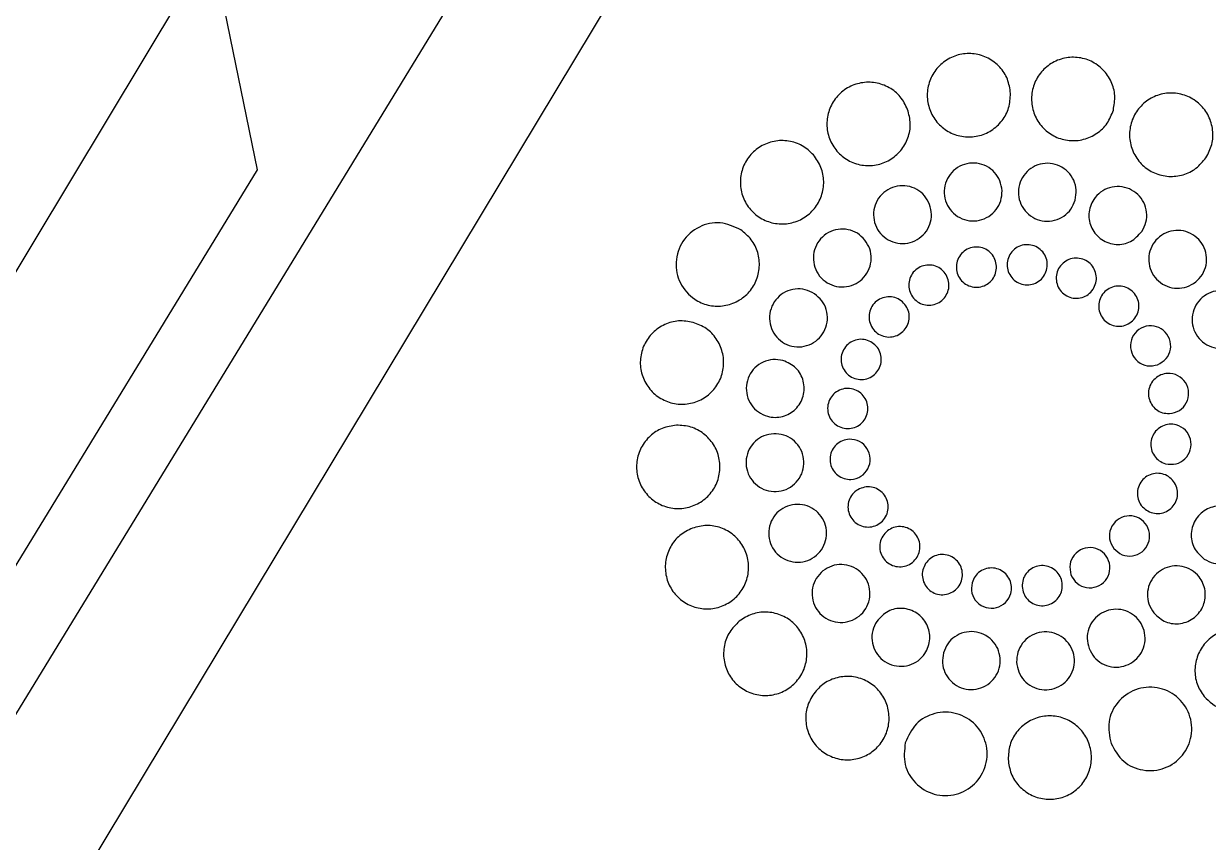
# Model space of a CAD drawing. Extents: x -494 to 784, y 11 to 1214.
# Drawn here: x 451.2 to 606.8, y 675.2 to 782.6 of the extents above; entities that cross this region are included whole.
import ezdxf

# ---------------------------------------------------------------- set-up
doc = ezdxf.new("R2010")
doc.units = 0
doc.layers.add('Layer_1', color=7, linetype='CONTINUOUS')

msp = doc.modelspace()

# ---------------------------------------------------------------- linework, layer by layer
at = {"layer": 'Layer_1', "color": 3}
for p, q in [((783.591218, 1209.841141), (315.452559, 432.331802)), ((7.729113, 15.183946), (475.867821, 792.693271))]:
    msp.add_line(p, q, dxfattribs=at)
at = {"layer": 'Layer_1', "color": 7}
for p, q in [((309.441664, 461.62117), (736.161772, 1159.948449)), ((475.867822, 792.693276), (481.878715, 763.403903)), ((580.792046, 773.450514), (580.792046, 773.450514)), ((567.278562, 771.360908), (567.278562, 771.360908)), ((594.289847, 771.261963), (594.289847, 771.261963)), ((555.072228, 765.197672), (555.072228, 765.197672)), ((606.450701, 765.009458), (606.450701, 765.009458)), ((481.878715, 763.403903), (55.158562, 65.076636)), ((579.676887, 760.681819), (579.676887, 760.681819)), ((589.283524, 759.462812), (589.283524, 759.462812)), ((570.163725, 758.872561), (570.163725, 758.872561)), ((545.367832, 755.56412), (545.367832, 755.56412)), ((598.043269, 755.334843), (598.043269, 755.334843)), ((561.675295, 754.212108), (561.675295, 754.212108)), ((578.948339, 750.765151), (578.948339, 750.765151)), ((585.526214, 750.256634), (585.526214, 750.256634)), ((572.535252, 749.216119), (572.535252, 749.216119)), ((605.098691, 748.701997), (605.098691, 748.701997)), ((555.042449, 747.156687), (555.042449, 747.156687)), ((591.624996, 747.74033), (591.624996, 747.74033)), ((566.914755, 745.76113), (566.914755, 745.76113)), ((596.647718, 743.462541), (596.647718, 743.462541)), ((539.115346, 743.403247), (539.115346, 743.403247)), ((562.636968, 740.73841), (562.636968, 740.73841)), ((550.914489, 738.396926), (550.914489, 738.396926)), ((600.102693, 737.842044), (600.102693, 737.842044)), ((560.120663, 734.639617), (560.120663, 734.639617)), ((601.651746, 731.428966), (601.651746, 731.428966)), ((536.926785, 729.905461), (536.926785, 729.905461)), ((549.695489, 728.790303), (549.695489, 728.790303)), ((559.612146, 728.061754), (559.612146, 728.061754)), ((601.143232, 724.851088), (601.143232, 724.851088)), ((561.161197, 721.648667), (561.161197, 721.648667)), ((551.504751, 719.277139), (551.504751, 719.277139)), ((598.626926, 718.752295), (598.626926, 718.752295)), ((539.016399, 716.391975), (539.016399, 716.391975)), ((564.616174, 716.028153), (564.616174, 716.028153)), ((594.34915, 713.729586), (594.34915, 713.729586)), ((606.221444, 712.334019), (606.221444, 712.334019)), ((556.165201, 710.788697), (556.165201, 710.788697)), ((569.638893, 711.750374), (569.638893, 711.750374)), ((575.737686, 709.234069), (575.737686, 709.234069)), ((588.728631, 710.274597), (588.728631, 710.274597)), ((582.315561, 708.725556), (582.315561, 708.725556)), ((599.58861, 705.278606), (599.58861, 705.278606)), ((545.179636, 704.185628), (545.179636, 704.185628)), ((563.220619, 704.15586), (563.220619, 704.15586)), ((571.980376, 700.027891), (571.980376, 700.027891)), ((591.100157, 700.618156), (591.100157, 700.618156)), ((581.587012, 698.808894), (581.587012, 698.808894)), ((554.813185, 694.481242), (554.813185, 694.481242)), ((606.191678, 694.293043), (606.191678, 694.293043)), ((566.974054, 688.228745), (566.974054, 688.228745)), ((593.985321, 688.129803), (593.985321, 688.129803)), ((580.471853, 686.0402), (580.471853, 686.0402))]:
    msp.add_line(p, q, dxfattribs=at)
for points, knots in [([(580.792046, 773.450514), (580.754671, 772.808668), (580.680456, 771.534163), (579.747728, 769.813407), (578.329244, 768.502385), (576.534148, 767.761489), (574.598687, 767.676904), (572.748354, 768.258483), (571.210705, 769.440313), (570.169315, 771.074793), (569.747922, 772.967852), (570.002559, 774.890455), (570.897387, 776.609554), (572.326072, 777.921022), (574.118613, 778.661806), (576.054074, 778.746391), (577.906961, 778.164924), (579.43441, 776.982648), (580.5137, 775.349824), (580.698819, 774.086652), (580.792046, 773.450514)], [0, 0, 0, 0, 1.909069, 3.790816, 5.699884, 7.608953, 9.4907, 11.399768, 13.308837, 15.190584, 17.099653, 19.008721, 20.890468, 22.799537, 24.708606, 26.590353, 28.499421, 30.40849, 32.290237, 34.199305, 34.199305, 34.199305, 34.199305]), ([(594.289847, 771.261963), (594.05596, 770.663082), (593.591533, 769.473889), (592.172714, 768.125582), (590.418527, 767.317061), (588.482341, 767.167143), (586.61547, 767.684787), (585.035416, 768.809686), (583.938231, 770.408833), (583.452892, 772.285123), (583.637111, 774.215746), (584.473402, 775.965563), (585.855665, 777.324006), (587.61969, 778.129799), (589.553413, 778.2804), (591.420284, 777.762756), (593.002801, 776.637174), (594.090148, 775.040755), (594.612043, 773.154328), (594.397761, 771.895775), (594.289847, 771.261963)], [0, 0, 0, 0, 1.909069, 3.790815, 5.699884, 7.608952, 9.490699, 11.399768, 13.308836, 15.190583, 17.099651, 19.00872, 20.890467, 22.799535, 24.708604, 26.59035, 28.499419, 30.408487, 32.290234, 34.199303, 34.199303, 34.199303, 34.199303]), ([(567.278562, 771.360908), (567.441358, 770.738927), (567.764619, 769.503866), (567.409285, 767.579102), (566.465355, 765.89391), (564.987066, 764.634562), (563.172472, 763.956026), (561.232983, 763.937356), (559.405387, 764.586183), (557.909884, 765.818859), (556.924127, 767.489047), (556.572185, 769.396238), (556.891987, 771.307716), (557.84548, 772.996484), (559.321373, 774.254937), (561.135967, 774.933472), (563.077851, 774.953038), (564.895885, 774.300634), (566.42692, 773.081245), (566.993321, 771.937102), (567.278562, 771.360908)], [0, 0, 0, 0, 1.909069, 3.790815, 5.699884, 7.608952, 9.490699, 11.399768, 13.308836, 15.190583, 17.099651, 19.00872, 20.890467, 22.799535, 24.708604, 26.59035, 28.499419, 30.408487, 32.290234, 34.199303, 34.199303, 34.199303, 34.199303]), ([(606.450701, 765.009458), (606.043197, 764.512163), (605.23402, 763.524689), (603.467992, 762.680812), (601.549815, 762.453936), (599.662064, 762.90967), (598.046525, 763.978874), (596.891418, 765.53698), (596.342096, 767.396908), (596.460318, 769.331345), (597.232115, 771.11055), (598.568198, 772.516296), (600.302591, 773.38111), (602.229283, 773.60235), (604.114901, 773.148027), (605.73044, 772.078823), (606.887679, 770.519307), (607.428487, 768.665013), (607.3419, 766.70964), (606.749192, 765.578902), (606.450701, 765.009458)], [0, 0, 0, 0, 1.909069, 3.790816, 5.699884, 7.608953, 9.4907, 11.399768, 13.308837, 15.190584, 17.099653, 19.008721, 20.890468, 22.799537, 24.708606, 26.590353, 28.499421, 30.40849, 32.290237, 34.199305, 34.199305, 34.199305, 34.199305]), ([(555.072228, 765.197672), (555.419259, 764.656439), (556.108353, 763.58172), (556.365195, 761.641356), (555.988217, 759.746953), (554.971441, 758.092425), (553.455339, 756.886358), (551.616545, 756.269267), (549.677898, 756.321581), (547.874672, 757.031789), (546.421046, 758.315617), (545.496975, 760.020707), (545.210445, 761.937454), (545.595413, 763.838214), (546.610188, 765.49115), (548.12629, 766.697216), (549.967085, 767.315899), (551.897742, 767.25723), (553.730655, 766.570638), (554.622894, 765.657521), (555.072228, 765.197672)], [0, 0, 0, 0, 1.909069, 3.790815, 5.699884, 7.608952, 9.490699, 11.399768, 13.308836, 15.190583, 17.099651, 19.00872, 20.890467, 22.799535, 24.708604, 26.59035, 28.499419, 30.408487, 32.290234, 34.199303, 34.199303, 34.199303, 34.199303]), ([(579.676887, 760.681819), (579.650932, 760.236093), (579.599394, 759.35102), (578.951666, 758.156051), (577.966608, 757.245619), (576.720014, 756.731108), (575.375944, 756.672368), (574.09099, 757.076242), (573.023178, 757.896958), (572.299991, 759.032014), (572.007356, 760.346637), (572.184188, 761.681778), (572.805597, 762.875597), (573.797738, 763.786339), (575.042559, 764.300772), (576.386629, 764.359512), (577.673356, 763.955715), (578.734085, 763.13469), (579.483591, 762.000785), (579.612146, 761.123582), (579.676887, 760.681819)], [0, 0, 0, 0, 1.325742, 2.632511, 3.958253, 5.283995, 6.590764, 7.916506, 9.242248, 10.549016, 11.874759, 13.200501, 14.507269, 15.833011, 17.158753, 18.465522, 19.791264, 21.117006, 22.423775, 23.749517, 23.749517, 23.749517, 23.749517]), ([(589.283524, 759.462812), (589.121102, 759.046922), (588.798583, 758.221093), (587.813292, 757.284769), (586.595107, 756.723296), (585.250533, 756.619186), (583.954094, 756.978662), (582.856835, 757.759841), (582.094901, 758.87036), (581.75786, 760.17334), (581.885789, 761.51405), (582.466547, 762.729201), (583.426452, 763.672564), (584.65147, 764.232142), (585.994333, 764.336726), (587.290771, 763.977251), (588.389742, 763.195597), (589.144844, 762.086973), (589.507271, 760.776954), (589.358463, 759.902959), (589.283524, 759.462812)], [0, 0, 0, 0, 1.325742, 2.632511, 3.958253, 5.283995, 6.590764, 7.916506, 9.242248, 10.549016, 11.874759, 13.200501, 14.507269, 15.833011, 17.158753, 18.465522, 19.791264, 21.117006, 22.423775, 23.749517, 23.749517, 23.749517, 23.749517]), ([(570.163725, 758.872561), (570.276777, 758.440629), (570.501264, 757.582948), (570.254505, 756.246306), (569.598997, 755.076034), (568.572408, 754.201487), (567.312273, 753.730281), (565.965406, 753.717316), (564.696242, 754.167891), (563.657698, 755.023916), (562.973145, 756.183768), (562.72874, 757.508206), (562.950825, 758.835622), (563.612973, 760.008377), (564.637899, 760.882303), (565.898034, 761.353508), (567.246564, 761.367096), (568.509088, 760.914037), (569.572307, 760.067239), (569.965641, 759.272696), (570.163725, 758.872561)], [0, 0, 0, 0, 1.325742, 2.632511, 3.958253, 5.283995, 6.590764, 7.916506, 9.242248, 10.549016, 11.874759, 13.200501, 14.507269, 15.833011, 17.158753, 18.465522, 19.791264, 21.117006, 22.423775, 23.749517, 23.749517, 23.749517, 23.749517]), ([(598.043269, 755.334843), (597.586576, 754.833988), (596.686736, 753.847134), (594.623725, 753.470441), (592.681281, 754.110381), (591.316175, 755.659807), (590.906157, 757.671514), (591.486655, 759.411586), (592.5693, 760.547313), (593.773751, 761.148655), (595.111728, 761.302084), (596.421186, 760.986638), (597.543087, 760.244121), (598.346726, 759.161127), (598.722287, 757.873422), (598.662157, 756.515525), (598.250554, 755.73029), (598.043269, 755.334843)], [0, 0, 0, 0, 1.986383, 3.91385, 5.900233, 7.886616, 9.814083, 11.800466, 13.126208, 14.432977, 15.758719, 17.084461, 18.39123, 19.716972, 21.042714, 22.349483, 23.675225, 23.675225, 23.675225, 23.675225]), ([(545.367832, 755.56412), (545.865128, 755.156616), (546.852602, 754.347438), (547.696478, 752.581412), (547.923355, 750.663233), (547.467618, 748.775488), (546.398423, 747.159929), (544.840284, 746.004896), (542.980478, 745.455298), (541.04559, 745.574541), (538.97142, 746.470651), (537.22273, 748.450398), (536.634083, 751.347617), (537.571542, 754.169584), (539.786078, 756.110949), (542.732546, 756.772639), (544.480632, 755.970982), (545.367832, 755.56412)], [0, 0, 0, 0, 1.909069, 3.790816, 5.699884, 7.608953, 9.4907, 11.399768, 13.308837, 15.190584, 17.099653, 19.960044, 22.735597, 25.595989, 28.45638, 31.231933, 34.092325, 34.092325, 34.092325, 34.092325]), ([(561.675295, 754.212108), (561.916289, 753.836252), (562.394826, 753.089919), (562.573189, 751.742445), (562.311399, 750.426887), (561.605304, 749.277909), (560.552455, 748.440363), (559.275515, 748.011827), (557.929233, 748.048156), (556.676992, 748.541356), (555.66753, 749.432903), (555.025813, 750.616994), (554.826834, 751.948068), (555.094173, 753.26804), (555.798878, 754.415913), (556.851727, 755.253459), (558.130057, 755.6831), (559.470791, 755.642357), (560.743647, 755.165557), (561.363257, 754.531448), (561.675295, 754.212108)], [0, 0, 0, 0, 1.325742, 2.632511, 3.958253, 5.283995, 6.590764, 7.916506, 9.242248, 10.549016, 11.874759, 13.200501, 14.507269, 15.833011, 17.158753, 18.465522, 19.791264, 21.117006, 22.423775, 23.749517, 23.749517, 23.749517, 23.749517]), ([(605.098691, 748.701997), (604.722835, 748.461003), (603.976502, 747.982466), (602.629027, 747.804103), (601.313469, 748.065893), (600.164492, 748.771988), (599.326945, 749.824837), (598.89841, 751.101777), (598.934739, 752.448059), (599.427939, 753.7003), (600.319486, 754.709762), (601.503577, 755.351479), (602.834651, 755.550458), (604.154623, 755.283119), (605.302495, 754.578414), (606.140041, 753.525565), (606.569682, 752.247235), (606.52894, 750.906501), (606.05214, 749.633645), (605.418031, 749.014035), (605.098691, 748.701997)], [0, 0, 0, 0, 1.325742, 2.632511, 3.958253, 5.283995, 6.590764, 7.916506, 9.242248, 10.549016, 11.874759, 13.200501, 14.507269, 15.833011, 17.158753, 18.465522, 19.791264, 21.117006, 22.423775, 23.749517, 23.749517, 23.749517, 23.749517]), ([(578.948339, 750.765151), (578.930315, 750.455619), (578.894524, 749.840985), (578.444713, 749.011145), (577.760645, 748.3789), (576.894954, 748.021601), (575.961572, 747.98081), (575.069243, 748.261278), (574.327707, 748.831219), (573.825494, 749.619453), (573.622275, 750.532386), (573.745075, 751.459567), (574.176609, 752.288608), (574.865596, 752.921068), (575.730055, 753.278313), (576.663437, 753.319104), (577.556998, 753.03869), (578.293615, 752.468534), (578.814105, 751.681099), (578.90338, 751.071931), (578.948339, 750.765151)], [0, 0, 0, 0, 0.920654, 1.828133, 2.748787, 3.669441, 4.576919, 5.497574, 6.418228, 7.325706, 8.246361, 9.167015, 10.074493, 10.995147, 11.915802, 12.82328, 13.743934, 14.664589, 15.572067, 16.492721, 16.492721, 16.492721, 16.492721]), ([(585.526214, 750.256634), (585.413421, 749.967821), (585.18945, 749.394329), (584.50522, 748.744104), (583.659258, 748.354192), (582.725525, 748.281893), (581.825221, 748.531529), (581.063235, 749.074015), (580.534114, 749.845209), (580.300058, 750.750056), (580.388898, 751.681105), (580.792202, 752.524959), (581.458803, 753.180073), (582.30951, 753.568669), (583.242054, 753.641297), (584.142358, 753.391661), (584.905532, 752.848846), (585.429908, 752.078968), (585.681594, 751.169232), (585.578255, 750.562291), (585.526214, 750.256634)], [0, 0, 0, 0, 0.920654, 1.828133, 2.748787, 3.669441, 4.576919, 5.497574, 6.418228, 7.325706, 8.246361, 9.167015, 10.074493, 10.995147, 11.915802, 12.82328, 13.743934, 14.664589, 15.572067, 16.492721, 16.492721, 16.492721, 16.492721]), ([(591.624996, 747.74033), (591.428476, 747.500507), (591.038248, 747.024295), (590.186576, 746.617333), (589.261529, 746.507921), (588.351155, 746.727701), (587.572057, 747.243328), (587.015003, 747.994729), (586.75009, 748.891685), (586.807103, 749.824573), (587.179305, 750.6826), (587.823635, 751.360526), (588.660051, 751.777585), (589.589204, 751.884279), (590.498549, 751.66518), (591.277648, 751.149553), (591.83573, 750.397471), (592.096537, 749.503232), (592.05478, 748.560248), (591.768944, 748.014946), (591.624996, 747.74033)], [0, 0, 0, 0, 0.920654, 1.828133, 2.748787, 3.669441, 4.576919, 5.497574, 6.418228, 7.325706, 8.246361, 9.167015, 10.074493, 10.995147, 11.915802, 12.82328, 13.743934, 14.664589, 15.572067, 16.492721, 16.492721, 16.492721, 16.492721]), ([(572.535252, 749.216119), (572.61376, 748.916167), (572.769654, 748.320555), (572.598293, 747.392331), (572.14308, 746.579642), (571.43017, 745.972317), (570.555077, 745.645091), (569.619752, 745.636088), (568.738388, 745.948987), (568.017177, 746.543449), (567.541793, 747.348902), (567.372068, 748.268651), (567.526293, 749.190467), (567.986118, 750.004881), (568.697872, 750.611774), (569.572966, 750.939), (570.509445, 750.948435), (571.386198, 750.633811), (572.124545, 750.045757), (572.397693, 749.493991), (572.535252, 749.216119)], [0, 0, 0, 0, 0.920654, 1.828133, 2.748787, 3.669441, 4.576919, 5.497574, 6.418228, 7.325706, 8.246361, 9.167015, 10.074493, 10.995147, 11.915802, 12.82328, 13.743934, 14.664589, 15.572067, 16.492721, 16.492721, 16.492721, 16.492721]), ([(596.647718, 743.462541), (596.386706, 743.295185), (595.86842, 742.962867), (594.932673, 742.839004), (594.019091, 743.020803), (593.22119, 743.511146), (592.639561, 744.242291), (592.341966, 745.129055), (592.367195, 746.063974), (592.709695, 746.933585), (593.328825, 747.634601), (594.15111, 748.080237), (595.075468, 748.218417), (595.992115, 748.032765), (596.789248, 747.543387), (597.370878, 746.812242), (597.669239, 745.924512), (597.640946, 744.993447), (597.309835, 744.109519), (596.869481, 743.679234), (596.647718, 743.462541)], [0, 0, 0, 0, 0.920654, 1.828133, 2.748787, 3.669441, 4.576919, 5.497574, 6.418228, 7.325706, 8.246361, 9.167015, 10.074493, 10.995147, 11.915802, 12.82328, 13.743934, 14.664589, 15.572067, 16.492721, 16.492721, 16.492721, 16.492721]), ([(555.042449, 747.156687), (555.387793, 746.873698), (556.073539, 746.311769), (556.659565, 745.085362), (556.817117, 743.753294), (556.500635, 742.442356), (555.758132, 741.320454), (554.676114, 740.518296), (553.384498, 740.136823), (552.041139, 740.218921), (550.80558, 740.754891), (549.829367, 741.682727), (549.228802, 742.887166), (549.075163, 744.225147), (549.390665, 745.534604), (550.133168, 746.656506), (551.216165, 747.460144), (552.503869, 747.835705), (553.861767, 747.775576), (554.647002, 747.363972), (555.042449, 747.156687)], [0, 0, 0, 0, 1.325742, 2.632511, 3.958253, 5.283995, 6.590764, 7.916506, 9.242248, 10.549016, 11.874759, 13.200501, 14.507269, 15.833011, 17.158753, 18.465522, 19.791264, 21.117006, 22.423775, 23.749517, 23.749517, 23.749517, 23.749517]), ([(566.914755, 745.76113), (567.082111, 745.500119), (567.414429, 744.981832), (567.538292, 744.046085), (567.356493, 743.132503), (566.86615, 742.334602), (566.135005, 741.752973), (565.248241, 741.455379), (564.313322, 741.480607), (563.443711, 741.823107), (562.742695, 742.442237), (562.297059, 743.264522), (562.158879, 744.18888), (562.344531, 745.105527), (562.833909, 745.902661), (563.565054, 746.48429), (564.452784, 746.782652), (565.383849, 746.754358), (566.267777, 746.423247), (566.698062, 745.982893), (566.914755, 745.76113)], [0, 0, 0, 0, 0.920654, 1.828133, 2.748787, 3.669441, 4.576919, 5.497574, 6.418228, 7.325706, 8.246361, 9.167015, 10.074493, 10.995147, 11.915802, 12.82328, 13.743934, 14.664589, 15.572067, 16.492721, 16.492721, 16.492721, 16.492721]), ([(609.759139, 740.213572), (609.327208, 740.10052), (608.469527, 739.876033), (607.132885, 740.122793), (605.962613, 740.7783), (605.088065, 741.804889), (604.61686, 743.065024), (604.603894, 744.411891), (605.054469, 745.681056), (605.910494, 746.7196), (607.070347, 747.404152), (608.394785, 747.648557), (609.7222, 747.426473), (610.894956, 746.764324), (611.768882, 745.739398), (612.240087, 744.479263), (612.253674, 743.130733), (611.800616, 741.86821), (610.953818, 740.80499), (610.159274, 740.411657), (609.759139, 740.213572)], [0, 0, 0, 0, 1.325742, 2.632511, 3.958253, 5.283995, 6.590764, 7.916506, 9.242248, 10.549016, 11.874759, 13.200501, 14.507269, 15.833011, 17.158753, 18.465522, 19.791264, 21.117006, 22.423775, 23.749517, 23.749517, 23.749517, 23.749517]), ([(539.115346, 743.403247), (539.714228, 743.16936), (540.903421, 742.704933), (542.251728, 741.286114), (543.060249, 739.531927), (543.210167, 737.59574), (542.692522, 735.728869), (541.567624, 734.148816), (539.968477, 733.051631), (538.092186, 732.566292), (536.161563, 732.75051), (534.411747, 733.586802), (533.053303, 734.969065), (532.247511, 736.73309), (532.096909, 738.666813), (532.614554, 740.533684), (533.740136, 742.116201), (535.336555, 743.203548), (537.222981, 743.725443), (538.481534, 743.51116), (539.115346, 743.403247)], [0, 0, 0, 0, 1.909069, 3.790815, 5.699884, 7.608952, 9.490699, 11.399768, 13.308836, 15.190583, 17.099651, 19.00872, 20.890467, 22.799535, 24.708604, 26.59035, 28.499419, 30.408487, 32.290234, 34.199303, 34.199303, 34.199303, 34.199303]), ([(600.102693, 737.842044), (599.641676, 737.74707), (598.733315, 737.559939), (597.420499, 738.190395), (596.590493, 739.342796), (596.455706, 740.77052), (597.047588, 742.068043), (598.210507, 742.902278), (599.63547, 743.035736), (600.93347, 742.444902), (601.768514, 741.279027), (601.898262, 739.864777), (601.321197, 738.527632), (600.512917, 738.072855), (600.102693, 737.842044)], [0, 0, 0, 0, 1.379433, 2.717952, 4.097384, 5.476817, 6.815336, 8.194769, 9.574202, 10.912721, 12.292153, 13.671586, 15.010105, 16.389538, 16.389538, 16.389538, 16.389538]), ([(562.636968, 740.73841), (562.876791, 740.54189), (563.353003, 740.151662), (563.759965, 739.29999), (563.869377, 738.374943), (563.649597, 737.464569), (563.13397, 736.68547), (562.382569, 736.128416), (561.485613, 735.863504), (560.552725, 735.920517), (559.694698, 736.292718), (559.016772, 736.937049), (558.599713, 737.773465), (558.493019, 738.702618), (558.712118, 739.611963), (559.227745, 740.391062), (559.979827, 740.949144), (560.874066, 741.209951), (561.81705, 741.168194), (562.362352, 740.882358), (562.636968, 740.73841)], [0, 0, 0, 0, 0.920654, 1.828133, 2.748787, 3.669441, 4.576919, 5.497574, 6.418228, 7.325706, 8.246361, 9.167015, 10.074493, 10.995147, 11.915802, 12.82328, 13.743934, 14.664589, 15.572067, 16.492721, 16.492721, 16.492721, 16.492721]), ([(550.914489, 738.396926), (551.531956, 738.117358), (552.748575, 737.566513), (553.744337, 735.720878), (553.735967, 733.675751), (552.684215, 731.898659), (550.897672, 730.887057), (549.06338, 730.901433), (547.648684, 731.58013), (546.704579, 732.539806), (546.145201, 733.764885), (546.040563, 735.107732), (546.400053, 736.404174), (547.181703, 737.503144), (548.290328, 738.258246), (549.600347, 738.620673), (550.474342, 738.471866), (550.914489, 738.396926)], [0, 0, 0, 0, 1.986383, 3.91385, 5.900233, 7.886616, 9.814083, 11.800466, 13.126208, 14.432977, 15.758719, 17.084461, 18.39123, 19.716972, 21.042714, 22.349483, 23.675225, 23.675225, 23.675225, 23.675225]), ([(601.651746, 731.428966), (601.342214, 731.44699), (600.72758, 731.48278), (599.89774, 731.932591), (599.265495, 732.61666), (598.908198, 733.482349), (598.867398, 734.415736), (599.1479, 735.308045), (599.717715, 736.049655), (600.506414, 736.551597), (601.569666, 736.789926), (602.813101, 736.513212), (603.864011, 735.549718), (604.298179, 734.182992), (603.984478, 732.797831), (603.022474, 731.704463), (602.113218, 731.521715), (601.651746, 731.428966)], [0, 0, 0, 0, 0.920654, 1.828133, 2.748787, 3.669441, 4.576919, 5.497574, 6.418228, 7.325706, 8.246361, 9.625793, 10.964312, 12.343745, 13.723178, 15.061697, 16.441129, 16.441129, 16.441129, 16.441129]), ([(560.120663, 734.639617), (560.409475, 734.526824), (560.982967, 734.302853), (561.633193, 733.618623), (562.023104, 732.772661), (562.095403, 731.838929), (561.845767, 730.938624), (561.303281, 730.176639), (560.532087, 729.647518), (559.62724, 729.413462), (558.696191, 729.502301), (557.852337, 729.905606), (557.197223, 730.572206), (556.808627, 731.422913), (556.735999, 732.355457), (556.985635, 733.255761), (557.52845, 734.018935), (558.298328, 734.543312), (559.208064, 734.794997), (559.815005, 734.691659), (560.120663, 734.639617)], [0, 0, 0, 0, 0.920654, 1.828133, 2.748787, 3.669441, 4.576919, 5.497574, 6.418228, 7.325706, 8.246361, 9.167015, 10.074493, 10.995147, 11.915802, 12.82328, 13.743934, 14.664589, 15.572067, 16.492721, 16.492721, 16.492721, 16.492721]), ([(536.926785, 729.905461), (537.56863, 729.868086), (538.843136, 729.793871), (540.563892, 728.861143), (541.874914, 727.442659), (542.615809, 725.647563), (542.700395, 723.712102), (542.118816, 721.861769), (540.936986, 720.32412), (539.302505, 719.28273), (537.409447, 718.861337), (535.486844, 719.115974), (533.767745, 720.010802), (532.456277, 721.439487), (531.715493, 723.232028), (531.630907, 725.167489), (532.212374, 727.020376), (533.394651, 728.547825), (535.027475, 729.627115), (536.290647, 729.812234), (536.926785, 729.905461)], [0, 0, 0, 0, 1.909069, 3.790816, 5.699884, 7.608953, 9.4907, 11.399768, 13.308837, 15.190584, 17.099653, 19.008721, 20.890468, 22.799537, 24.708606, 26.590353, 28.499421, 30.40849, 32.290237, 34.199305, 34.199305, 34.199305, 34.199305]), ([(601.143232, 724.851088), (600.854419, 724.963881), (600.280927, 725.187853), (599.630702, 725.872082), (599.24079, 726.718045), (599.168493, 727.651775), (599.418122, 728.552087), (599.960634, 729.314044), (600.73173, 729.843273), (601.636937, 730.076928), (602.721797, 729.975029), (603.818864, 729.327616), (604.520603, 728.086529), (604.51118, 726.65253), (603.784794, 725.432103), (602.532005, 724.689524), (601.610779, 724.796696), (601.143232, 724.851088)], [0, 0, 0, 0, 0.920654, 1.828133, 2.748787, 3.669441, 4.576919, 5.497574, 6.418228, 7.325706, 8.246361, 9.625793, 10.964312, 12.343745, 13.723178, 15.061697, 16.441129, 16.441129, 16.441129, 16.441129]), ([(549.695489, 728.790303), (550.141215, 728.764348), (551.026288, 728.712809), (552.221257, 728.065082), (553.131689, 727.080024), (553.6462, 725.833429), (553.70494, 724.489359), (553.301066, 723.204406), (552.48035, 722.136594), (551.345295, 721.413406), (550.030671, 721.120772), (548.69553, 721.297603), (547.501711, 721.919012), (546.590969, 722.911154), (546.076536, 724.155974), (546.017796, 725.500044), (546.421593, 726.786772), (547.242618, 727.8475), (548.376523, 728.597007), (549.253726, 728.725562), (549.695489, 728.790303)], [0, 0, 0, 0, 1.325742, 2.632511, 3.958253, 5.283995, 6.590764, 7.916506, 9.242248, 10.549016, 11.874759, 13.200501, 14.507269, 15.833011, 17.158753, 18.465522, 19.791264, 21.117006, 22.423775, 23.749517, 23.749517, 23.749517, 23.749517]), ([(559.612146, 728.061754), (560.07995, 728.009617), (561.001682, 727.906889), (562.055403, 726.901614), (562.488749, 725.549102), (562.175469, 724.14971), (561.21262, 723.098208), (559.998067, 722.714072), (558.918077, 722.858735), (558.088595, 723.289958), (557.456255, 723.979029), (557.098978, 724.843465), (557.058195, 725.776853), (557.338607, 726.670412), (557.908764, 727.40703), (558.696198, 727.92752), (559.305367, 728.016795), (559.612146, 728.061754)], [0, 0, 0, 0, 1.379433, 2.717952, 4.097384, 5.476817, 6.815336, 8.194769, 9.115423, 10.022901, 10.943556, 11.86421, 12.771688, 13.692342, 14.612997, 15.520475, 16.441129, 16.441129, 16.441129, 16.441129]), ([(598.626926, 718.752295), (598.387104, 718.948815), (597.910891, 719.339043), (597.503929, 720.190715), (597.394518, 721.115762), (597.614297, 722.026136), (598.129924, 722.805235), (598.881325, 723.362289), (599.778281, 723.627201), (600.711169, 723.570188), (601.569197, 723.197987), (602.247122, 722.553656), (602.664181, 721.71724), (602.770875, 720.788087), (602.551777, 719.878742), (602.036149, 719.099643), (601.284068, 718.541561), (600.389829, 718.280755), (599.446844, 718.322511), (598.901542, 718.608347), (598.626926, 718.752295)], [0, 0, 0, 0, 0.920654, 1.828133, 2.748787, 3.669441, 4.576919, 5.497574, 6.418228, 7.325706, 8.246361, 9.167015, 10.074493, 10.995147, 11.915802, 12.82328, 13.743934, 14.664589, 15.572067, 16.492721, 16.492721, 16.492721, 16.492721]), ([(561.161197, 721.648667), (561.461149, 721.727176), (562.056761, 721.883069), (562.984985, 721.711708), (563.797674, 721.256495), (564.404999, 720.543586), (564.732225, 719.668492), (564.741228, 718.733168), (564.428329, 717.851803), (563.833867, 717.130592), (563.028414, 716.655208), (562.108665, 716.485483), (561.186849, 716.639708), (560.372435, 717.099533), (559.765542, 717.811288), (559.438316, 718.686381), (559.428881, 719.622861), (559.743505, 720.499613), (560.331559, 721.23796), (560.883325, 721.511109), (561.161197, 721.648667)], [0, 0, 0, 0, 0.920654, 1.828133, 2.748787, 3.669441, 4.576919, 5.497574, 6.418228, 7.325706, 8.246361, 9.167015, 10.074493, 10.995147, 11.915802, 12.82328, 13.743934, 14.664589, 15.572067, 16.492721, 16.492721, 16.492721, 16.492721]), ([(551.504751, 719.277139), (551.936682, 719.390192), (552.794363, 719.614678), (554.131005, 719.367919), (555.301278, 718.712411), (556.175825, 717.685822), (556.647031, 716.425687), (556.659996, 715.07882), (556.209421, 713.809656), (555.353396, 712.771112), (554.193543, 712.086559), (552.869105, 711.842154), (551.54169, 712.064239), (550.368934, 712.726387), (549.495009, 713.751313), (549.023803, 715.011448), (549.010216, 716.359979), (549.463274, 717.622502), (550.310072, 718.685721), (551.104616, 719.079055), (551.504751, 719.277139)], [0, 0, 0, 0, 1.325742, 2.632511, 3.958253, 5.283995, 6.590764, 7.916506, 9.242248, 10.549016, 11.874759, 13.200501, 14.507269, 15.833011, 17.158753, 18.465522, 19.791264, 21.117006, 22.423775, 23.749517, 23.749517, 23.749517, 23.749517]), ([(606.221444, 712.334019), (605.72059, 712.790712), (604.733736, 713.690552), (604.357043, 715.753562), (604.996982, 717.696007), (606.546409, 719.061113), (608.558115, 719.471131), (610.298188, 718.890632), (611.433915, 717.807987), (612.035256, 716.603537), (612.188686, 715.26556), (611.87324, 713.956102), (611.130722, 712.8342), (610.047728, 712.030562), (608.760024, 711.655001), (607.402126, 711.71513), (606.616891, 712.126734), (606.221444, 712.334019)], [0, 0, 0, 0, 1.986383, 3.91385, 5.900233, 7.886616, 9.814083, 11.800466, 13.126208, 14.432977, 15.758719, 17.084461, 18.39123, 19.716972, 21.042714, 22.349483, 23.675225, 23.675225, 23.675225, 23.675225]), ([(594.34915, 713.729586), (594.116362, 714.138691), (593.657691, 714.944767), (593.851608, 716.388151), (594.69112, 717.533645), (596.007315, 718.103026), (597.424234, 717.94107), (598.577, 717.092861), (599.144264, 715.778882), (598.983451, 714.361832), (598.132682, 713.207383), (596.827745, 712.646958), (595.377721, 712.782579), (594.69543, 713.410765), (594.34915, 713.729586)], [0, 0, 0, 0, 1.379433, 2.717952, 4.097384, 5.476817, 6.815336, 8.194769, 9.574201, 10.91272, 12.292153, 13.671585, 15.010104, 16.389537, 16.389537, 16.389537, 16.389537]), ([(539.016399, 716.391975), (539.63838, 716.554771), (540.873441, 716.878032), (542.798205, 716.522698), (544.483397, 715.578767), (545.742746, 714.100479), (546.421281, 712.285885), (546.439951, 710.346396), (545.791123, 708.518799), (544.558447, 707.023296), (542.88826, 706.03754), (540.981069, 705.685598), (539.069591, 706.0054), (537.380823, 706.958893), (536.12237, 708.434786), (535.443835, 710.249381), (535.424269, 712.191264), (536.076673, 714.009298), (537.296062, 715.540333), (538.440205, 716.106734), (539.016399, 716.391975)], [0, 0, 0, 0, 1.909069, 3.790815, 5.699884, 7.608952, 9.490699, 11.399768, 13.308836, 15.190583, 17.099651, 19.00872, 20.890467, 22.799535, 24.708604, 26.59035, 28.499419, 30.408487, 32.290234, 34.199303, 34.199303, 34.199303, 34.199303]), ([(564.616174, 716.028153), (564.877185, 716.195509), (565.395472, 716.527827), (566.331218, 716.65169), (567.2448, 716.469891), (568.042702, 715.979548), (568.624331, 715.248403), (568.921925, 714.361639), (568.896697, 713.42672), (568.554197, 712.557109), (567.935067, 711.856093), (567.112782, 711.410457), (566.188424, 711.272277), (565.271777, 711.457929), (564.474643, 711.947307), (563.893014, 712.678452), (563.594652, 713.566181), (563.622946, 714.497246), (563.954057, 715.381175), (564.39441, 715.81146), (564.616174, 716.028153)], [0, 0, 0, 0, 0.920654, 1.828133, 2.748787, 3.669441, 4.576919, 5.497574, 6.418228, 7.325706, 8.246361, 9.167015, 10.074493, 10.995147, 11.915802, 12.82328, 13.743934, 14.664589, 15.572067, 16.492721, 16.492721, 16.492721, 16.492721]), ([(588.728631, 710.274597), (588.633657, 710.735614), (588.446526, 711.643975), (589.076983, 712.956791), (590.229384, 713.786797), (591.657107, 713.921584), (592.95463, 713.329702), (593.788865, 712.166783), (593.922324, 710.74182), (593.331489, 709.44382), (592.165614, 708.608776), (590.751364, 708.479028), (589.41422, 709.056094), (588.959443, 709.864373), (588.728631, 710.274597)], [0, 0, 0, 0, 1.379433, 2.717952, 4.097384, 5.476817, 6.815336, 8.194769, 9.574201, 10.91272, 12.292153, 13.671585, 15.010104, 16.389537, 16.389537, 16.389537, 16.389537]), ([(569.638893, 711.750374), (569.835413, 711.990196), (570.225641, 712.466408), (571.077313, 712.873371), (572.00236, 712.982782), (572.912734, 712.763003), (573.691833, 712.247376), (574.248887, 711.495975), (574.513799, 710.599018), (574.456786, 709.66613), (574.084585, 708.808103), (573.440254, 708.130178), (572.603838, 707.713119), (571.674685, 707.606425), (570.76534, 707.825523), (569.986241, 708.34115), (569.428159, 709.093232), (569.167352, 709.987471), (569.209109, 710.930456), (569.494945, 711.475758), (569.638893, 711.750374)], [0, 0, 0, 0, 0.920654, 1.828133, 2.748787, 3.669441, 4.576919, 5.497574, 6.418228, 7.325706, 8.246361, 9.167015, 10.074493, 10.995147, 11.915802, 12.82328, 13.743934, 14.664589, 15.572067, 16.492721, 16.492721, 16.492721, 16.492721]), ([(556.165201, 710.788697), (556.541057, 711.02969), (557.28739, 711.508228), (558.634864, 711.68659), (559.950422, 711.4248), (561.0994, 710.718706), (561.936946, 709.665857), (562.365482, 708.388917), (562.329153, 707.042634), (561.835953, 705.790394), (560.944406, 704.780931), (559.760315, 704.139215), (558.429241, 703.940236), (557.109269, 704.207575), (555.961397, 704.912279), (555.12385, 705.965128), (554.694209, 707.243458), (554.734952, 708.584192), (555.211752, 709.857049), (555.845861, 710.476659), (556.165201, 710.788697)], [0, 0, 0, 0, 1.325742, 2.632511, 3.958253, 5.283995, 6.590764, 7.916506, 9.242248, 10.549016, 11.874759, 13.200501, 14.507269, 15.833011, 17.158753, 18.465522, 19.791264, 21.117006, 22.423775, 23.749517, 23.749517, 23.749517, 23.749517]), ([(575.737686, 709.234069), (575.850479, 709.522882), (576.07445, 710.096374), (576.75868, 710.746599), (577.604643, 711.136511), (578.538373, 711.208808), (579.438685, 710.959179), (580.200641, 710.416667), (580.729871, 709.64557), (580.963526, 708.740364), (580.861627, 707.655504), (580.214214, 706.558436), (578.973127, 705.856697), (577.539128, 705.866121), (576.318701, 706.592507), (575.576121, 707.845296), (575.683293, 708.766522), (575.737686, 709.234069)], [0, 0, 0, 0, 0.920654, 1.828133, 2.748787, 3.669441, 4.576919, 5.497574, 6.418228, 7.325706, 8.246361, 9.625793, 10.964312, 12.343745, 13.723177, 15.061697, 16.441129, 16.441129, 16.441129, 16.441129]), ([(582.315561, 708.725556), (582.333585, 709.035088), (582.369375, 709.649722), (582.819186, 710.479562), (583.503255, 711.111807), (584.368945, 711.469106), (585.302327, 711.509898), (586.194656, 711.229429), (586.936192, 710.659488), (587.438406, 709.871255), (587.641624, 708.958321), (587.518824, 708.03114), (587.087291, 707.202099), (586.398303, 706.56964), (585.533844, 706.212394), (584.600462, 706.171603), (583.706902, 706.452017), (582.970285, 707.022173), (582.449794, 707.809608), (582.36052, 708.418776), (582.315561, 708.725556)], [0, 0, 0, 0, 0.920654, 1.828133, 2.748787, 3.669441, 4.576919, 5.497574, 6.418228, 7.325706, 8.246361, 9.167015, 10.074493, 10.995147, 11.915802, 12.82328, 13.743934, 14.664589, 15.572067, 16.492721, 16.492721, 16.492721, 16.492721]), ([(599.58861, 705.278606), (599.347617, 705.654462), (598.86908, 706.400795), (598.690717, 707.74827), (598.952507, 709.063829), (599.658602, 710.212803), (600.711449, 711.050364), (601.988395, 711.478843), (603.334656, 711.442723), (604.586975, 710.948751), (605.764573, 709.911803), (606.494662, 708.229007), (606.261707, 706.189201), (605.036977, 704.526591), (603.157766, 703.719633), (601.069759, 703.914914), (600.087256, 704.819503), (599.58861, 705.278606)], [0, 0, 0, 0, 1.325742, 2.632511, 3.958253, 5.283995, 6.590764, 7.916506, 9.242248, 10.549016, 11.874759, 13.861141, 15.788609, 17.774992, 19.761374, 21.688842, 23.675225, 23.675225, 23.675225, 23.675225]), ([(545.179636, 704.185628), (545.720869, 704.532659), (546.795588, 705.221753), (548.735952, 705.478595), (550.630355, 705.101617), (552.284883, 704.084841), (553.49095, 702.568739), (554.108041, 700.729945), (554.055727, 698.791298), (553.345519, 696.988073), (552.061692, 695.534447), (550.356601, 694.610375), (548.439854, 694.323845), (546.539094, 694.708813), (544.886159, 695.723588), (543.680092, 697.23969), (543.061409, 699.080485), (543.120078, 701.011142), (543.806671, 702.844055), (544.719787, 703.736294), (545.179636, 704.185628)], [0, 0, 0, 0, 1.909069, 3.790815, 5.699884, 7.608952, 9.490699, 11.399768, 13.308836, 15.190583, 17.099651, 19.00872, 20.890467, 22.799535, 24.708604, 26.59035, 28.499419, 30.408487, 32.290234, 34.199303, 34.199303, 34.199303, 34.199303]), ([(563.220619, 704.15586), (563.677312, 704.656714), (564.577152, 705.643568), (566.640163, 706.020261), (568.582608, 705.380321), (569.947714, 703.830895), (570.357732, 701.819188), (569.777233, 700.079116), (568.694588, 698.943389), (567.490137, 698.342048), (566.15216, 698.188618), (564.842702, 698.504064), (563.720801, 699.246582), (562.917162, 700.329575), (562.541601, 701.61728), (562.601731, 702.975178), (563.013334, 703.760413), (563.220619, 704.15586)], [0, 0, 0, 0, 1.986383, 3.91385, 5.900233, 7.886616, 9.814083, 11.800466, 13.126208, 14.432977, 15.758719, 17.084461, 18.39123, 19.716972, 21.042714, 22.349483, 23.675225, 23.675225, 23.675225, 23.675225]), ([(591.100157, 700.618156), (590.987105, 701.050088), (590.762618, 701.907769), (591.009378, 703.244411), (591.664885, 704.414683), (592.691474, 705.289231), (593.951609, 705.760436), (595.298476, 705.773401), (596.567641, 705.322826), (597.606185, 704.466801), (598.290737, 703.306949), (598.535142, 701.98251), (598.313057, 700.655095), (597.650909, 699.48234), (596.625983, 698.608414), (595.365848, 698.137209), (594.017318, 698.123621), (592.754794, 698.57668), (591.691575, 699.423478), (591.298241, 700.218021), (591.100157, 700.618156)], [0, 0, 0, 0, 1.325742, 2.632511, 3.958253, 5.283995, 6.590764, 7.916506, 9.242248, 10.549016, 11.874759, 13.200501, 14.507269, 15.833011, 17.158753, 18.465522, 19.791264, 21.117006, 22.423775, 23.749517, 23.749517, 23.749517, 23.749517]), ([(606.191678, 694.293043), (605.844648, 694.834276), (605.155554, 695.908995), (604.898711, 697.849359), (605.275689, 699.743764), (606.292465, 701.398286), (607.808566, 702.604373), (609.647368, 703.221384), (611.585984, 703.169371), (613.389323, 702.458051), (615.085063, 700.964846), (616.136391, 698.54162), (615.800937, 695.604299), (614.037326, 693.210141), (611.331262, 692.048122), (608.324531, 692.329326), (606.909728, 693.631935), (606.191678, 694.293043)], [0, 0, 0, 0, 1.909069, 3.790815, 5.699884, 7.608952, 9.490699, 11.399768, 13.308836, 15.190583, 17.099651, 19.960042, 22.735595, 25.595986, 28.456378, 31.23193, 34.092321, 34.092321, 34.092321, 34.092321]), ([(571.980376, 700.027891), (572.142798, 700.443781), (572.465317, 701.269609), (573.450608, 702.205934), (574.668793, 702.767407), (576.013367, 702.871516), (577.309806, 702.512041), (578.407065, 701.730861), (579.168999, 700.620343), (579.50604, 699.317363), (579.378111, 697.976652), (578.797353, 696.761502), (577.837448, 695.818139), (576.61243, 695.25856), (575.269567, 695.153976), (573.973129, 695.513451), (572.874158, 696.295105), (572.119056, 697.40373), (571.756629, 698.713748), (571.905437, 699.587744), (571.980376, 700.027891)], [0, 0, 0, 0, 1.325742, 2.632511, 3.958253, 5.283995, 6.590764, 7.916506, 9.242248, 10.549016, 11.874759, 13.200501, 14.507269, 15.833011, 17.158753, 18.465522, 19.791264, 21.117006, 22.423775, 23.749517, 23.749517, 23.749517, 23.749517]), ([(581.587012, 698.808894), (581.612967, 699.25462), (581.664505, 700.139693), (582.312233, 701.334662), (583.297291, 702.245095), (584.543886, 702.759605), (585.887956, 702.818345), (587.172909, 702.414471), (588.240721, 701.593756), (588.963908, 700.4587), (589.256543, 699.144076), (589.079711, 697.808935), (588.458303, 696.615116), (587.466161, 695.704374), (586.221341, 695.189941), (584.877271, 695.131201), (583.590543, 695.534998), (582.529815, 696.356023), (581.780308, 697.489929), (581.651753, 698.367131), (581.587012, 698.808894)], [0, 0, 0, 0, 1.325742, 2.632511, 3.958253, 5.283995, 6.590764, 7.916506, 9.242248, 10.549016, 11.874759, 13.200501, 14.507269, 15.833011, 17.158753, 18.465522, 19.791264, 21.117006, 22.423775, 23.749517, 23.749517, 23.749517, 23.749517]), ([(554.813185, 694.481242), (555.22069, 694.978537), (556.029867, 695.966011), (557.795894, 696.809888), (559.714071, 697.036764), (561.601822, 696.581029), (563.217361, 695.511825), (564.372468, 693.95372), (564.92179, 692.093791), (564.803569, 690.159355), (564.031771, 688.38015), (562.695688, 686.974404), (560.961295, 686.10959), (559.034603, 685.88835), (557.148985, 686.342672), (555.533446, 687.411877), (554.376207, 688.971393), (553.835399, 690.825687), (553.921986, 692.78106), (554.514695, 693.911798), (554.813185, 694.481242)], [0, 0, 0, 0, 1.909069, 3.790816, 5.699884, 7.608953, 9.4907, 11.399768, 13.308837, 15.190584, 17.099653, 19.008721, 20.890468, 22.799537, 24.708606, 26.590353, 28.499421, 30.40849, 32.290237, 34.199305, 34.199305, 34.199305, 34.199305]), ([(593.985321, 688.129803), (593.788383, 689.085769), (593.400349, 690.969347), (594.707663, 693.691601), (597.097281, 695.412702), (600.057808, 695.692195), (602.748352, 694.46487), (604.478221, 692.05344), (604.754961, 689.098638), (603.529806, 686.407106), (601.112249, 684.675558), (598.179661, 684.406512), (595.406957, 685.603115), (594.463932, 687.279164), (593.985321, 688.129803)], [0, 0, 0, 0, 2.860391, 5.635944, 8.496335, 11.356726, 14.132279, 16.99267, 19.853061, 22.628614, 25.489005, 28.349396, 31.124949, 33.98534, 33.98534, 33.98534, 33.98534]), ([(566.974054, 688.228745), (567.376631, 689.117895), (568.169843, 690.869822), (570.827584, 692.303753), (573.772463, 692.29157), (576.331862, 690.77753), (577.787154, 688.203142), (577.769245, 685.235463), (576.256343, 682.682314), (573.683128, 681.224946), (570.709506, 681.245099), (568.178851, 682.751168), (566.639032, 685.348995), (566.861265, 687.259243), (566.974054, 688.228745)], [0, 0, 0, 0, 2.860391, 5.635944, 8.496335, 11.356726, 14.132279, 16.99267, 19.853062, 22.628614, 25.489006, 28.349397, 31.12495, 33.985341, 33.985341, 33.985341, 33.985341]), ([(580.471853, 686.0402), (580.509228, 686.682046), (580.583444, 687.956551), (581.516171, 689.677307), (582.934655, 690.988329), (584.729751, 691.729225), (586.665212, 691.81381), (588.515545, 691.232231), (590.053194, 690.050401), (591.094584, 688.415921), (591.515978, 686.522862), (591.261341, 684.600259), (590.366512, 682.88116), (588.937828, 681.569692), (587.145286, 680.828908), (585.209826, 680.744323), (583.356938, 681.32579), (581.829489, 682.508066), (580.7502, 684.14089), (580.56508, 685.404062), (580.471853, 686.0402)], [0, 0, 0, 0, 1.909069, 3.790816, 5.699884, 7.608953, 9.4907, 11.399768, 13.308837, 15.190584, 17.099653, 19.008721, 20.890468, 22.799537, 24.708606, 26.590353, 28.499421, 30.40849, 32.290237, 34.199305, 34.199305, 34.199305, 34.199305])]:
    msp.add_open_spline(points, degree=3, knots=knots, dxfattribs=at)

doc.saveas('drawing.dxf')
